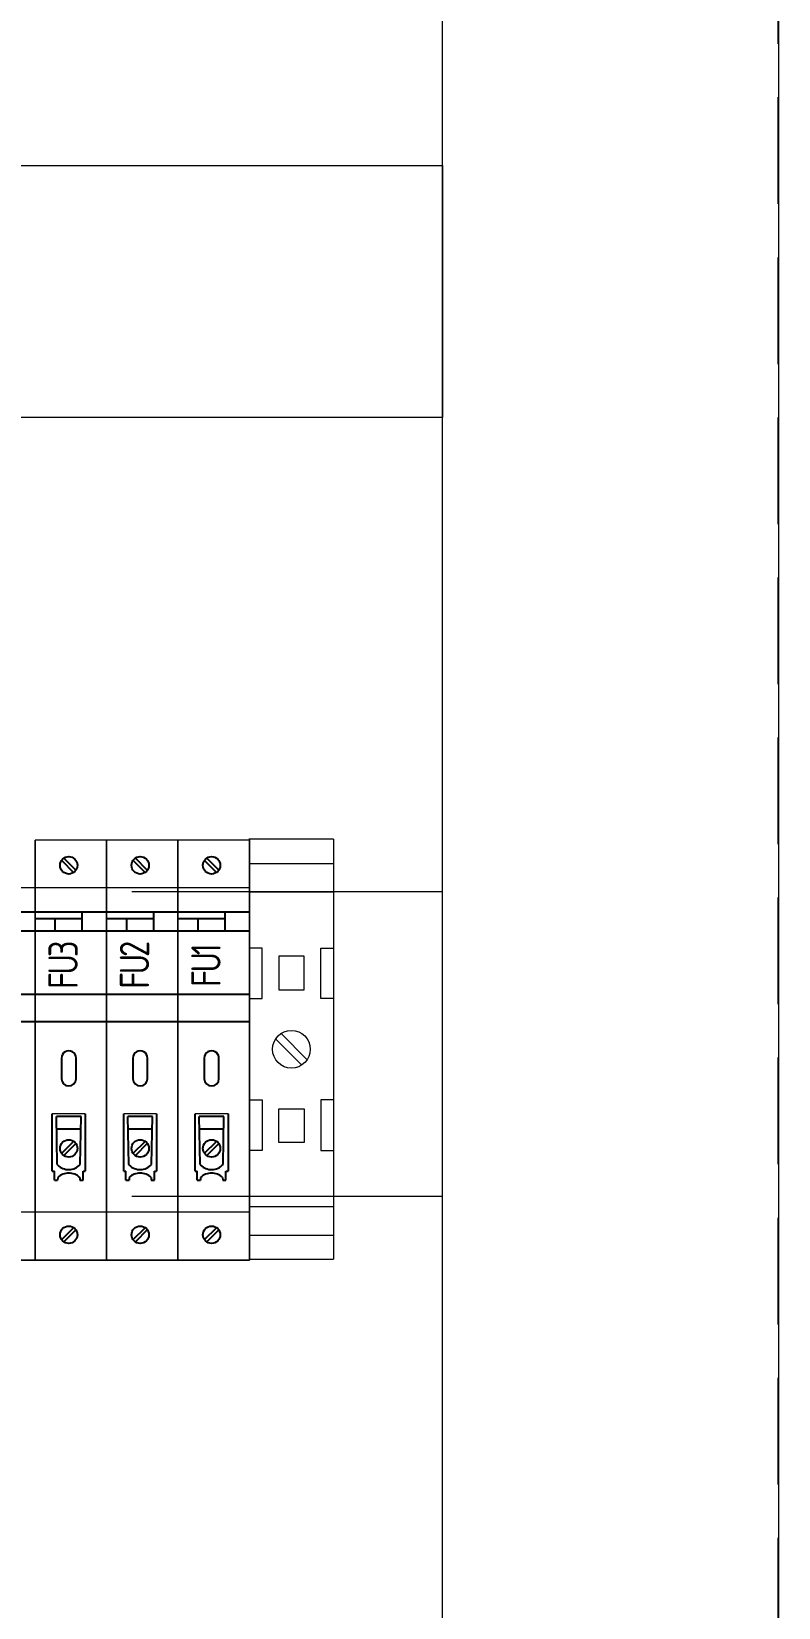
# Model space of a CAD drawing. Header units: millimetres. Extents: x 3520 to 8864, y 403 to 1747.
# Drawn here: x 7419.6 to 7508.5, y 964.9 to 1152.5 of the extents above; entities that cross this region are included whole.
import ezdxf

# ---------------------------------------------------------------- set-up
doc = ezdxf.new("R2010")
doc.units = ezdxf.units.MM
doc.linetypes.add('DASHED', pattern=[19.05, 12.7, -6.35])
doc.linetypes.add('K5LT_THIN', pattern=[0])
doc.layers.add('1', color=1, linetype='Continuous')
doc.layers.add('AM_9', color=6, linetype='DASHED', lineweight=25)
doc.layers.add('Стерка', color=7, linetype='Continuous', lineweight=15)
doc.styles.add('ГОСТ В', font='GOST_0.TTF', dxfattribs={"height": 3.5})

# ---------------------------------------------------------------- blocks, each defined once
blk = doc.blocks.new('1_1058_02_12__2__0_in_AE_1058_500__2__0')
at = {"layer": 'AM_9'}
blk.add_line((274.5, 41.45), (274.5, 763.55), dxfattribs=at)

msp = doc.modelspace()

# ---------------------------------------------------------------- linework, layer by layer
at = {"color": 7}
for p, q in [((7420.065, 1047.659, 1518.358), (7411.565, 1047.659, 1518.358)), ((7428.565, 1047.659, 1518.358), (7420.065, 1047.659, 1518.358)), ((7437.065, 1047.659, 1518.358), (7428.565, 1047.659, 1518.358)), ((7445.565, 1047.659, 1518.358), (7437.065, 1047.659, 1518.358)), ((7422.701, 1017.608, 1518.358), (7422.6, 1023.31, 1518.358)), ((7425.43, 1017.608, 1518.358), (7425.531, 1023.31, 1518.358)), ((7431.201, 1017.608, 1518.358), (7431.1, 1023.31, 1518.358)), ((7433.93, 1017.608, 1518.358), (7434.031, 1023.31, 1518.358)), ((7439.701, 1017.608, 1518.358), (7439.6, 1023.31, 1518.358)), ((7442.43, 1017.608, 1518.358), (7442.531, 1023.31, 1518.358)), ((7422.364, 1015.769, 1518.358), (7422.741, 1015.769, 1518.358)), ((7425.39, 1015.769, 1518.358), (7425.767, 1015.769, 1518.358)), ((7430.864, 1015.769, 1518.358), (7431.241, 1015.769, 1518.358)), ((7433.89, 1015.769, 1518.358), (7434.267, 1015.769, 1518.358)), ((7439.364, 1015.769, 1518.358), (7439.741, 1015.769, 1518.358)), ((7442.39, 1015.769, 1518.358), (7442.767, 1015.769, 1518.358))]:
    msp.add_line(p, q, dxfattribs=at)
for centre in [(7424.065, 1014.748, 1518.358), (7432.565, 1014.748, 1518.358), (7441.065, 1014.748, 1518.358)]:
    msp.add_arc(centre, 1.851, 44.85319, 135.14672, dxfattribs=at)
at = {"layer": '1', "color": 7}
for p, q in [((7423.22, 1053.798, 1518.358), (7424.641, 1052.378, 1518.358)), ((7424.91, 1052.647, 1518.358), (7423.49, 1054.067, 1518.358)), ((7431.72, 1053.798, 1518.358), (7433.141, 1052.378, 1518.358)), ((7433.41, 1052.647, 1518.358), (7431.99, 1054.067, 1518.358)), ((7440.22, 1053.798, 1518.358), (7441.641, 1052.378, 1518.358)), ((7441.91, 1052.647, 1518.358), (7440.49, 1054.067, 1518.358)), ((7420.065, 1046.887, 1518.358), (7425.671, 1046.887, 1518.358)), ((7422.459, 1045.419, 1518.358), (7422.459, 1046.887, 1518.358)), ((7425.671, 1045.417, 1518.358), (7425.671, 1047.659, 1518.358)), ((7428.565, 1046.887, 1518.358), (7434.171, 1046.887, 1518.358)), ((7430.959, 1045.419, 1518.358), (7430.959, 1046.887, 1518.358)), ((7434.171, 1045.417, 1518.358), (7434.171, 1047.659, 1518.358)), ((7437.065, 1046.887, 1518.358), (7442.671, 1046.887, 1518.358)), ((7439.459, 1045.419, 1518.358), (7439.459, 1046.887, 1518.358)), ((7442.671, 1045.417, 1518.358), (7442.671, 1047.659, 1518.358)), ((7411.565, 1045.417, 1518.358), (7420.065, 1045.417, 1518.358)), ((7420.065, 1045.417, 1518.358), (7428.565, 1045.417, 1518.358)), ((7428.565, 1045.417, 1518.358), (7437.065, 1045.417, 1518.358)), ((7437.065, 1045.417, 1518.358), (7445.565, 1045.417, 1518.358)), ((7420.065, 1037.848, 1518.358), (7411.565, 1037.848, 1518.358)), ((7428.565, 1037.848, 1518.358), (7420.065, 1037.848, 1518.358)), ((7437.065, 1037.848, 1518.358), (7428.565, 1037.848, 1518.358)), ((7445.565, 1037.848, 1518.358), (7437.065, 1037.848, 1518.358)), ((7420.065, 1034.581, 1518.358), (7411.565, 1034.581, 1518.358)), ((7428.565, 1034.581, 1518.358), (7420.065, 1034.581, 1518.358)), ((7437.065, 1034.581, 1518.358), (7428.565, 1034.581, 1518.358)), ((7445.565, 1034.581, 1518.358), (7437.065, 1034.581, 1518.358)), ((7423.194, 1030.28, 1518.358), (7423.194, 1027.83, 1518.358)), ((7424.937, 1027.83, 1518.358), (7424.937, 1030.28, 1518.358)), ((7431.694, 1030.28, 1518.358), (7431.694, 1027.83, 1518.358)), ((7433.437, 1027.83, 1518.358), (7433.437, 1030.28, 1518.358)), ((7440.194, 1030.28, 1518.358), (7440.194, 1027.83, 1518.358)), ((7441.937, 1027.83, 1518.358), (7441.937, 1030.28, 1518.358)), ((7422.105, 1016.831, 1518.358), (7422.105, 1023.626, 1518.358)), ((7422.105, 1016.831, 1518.358), (7422.105, 1023.626, 1518.358)), ((7425.531, 1023.31, 1518.358), (7422.6, 1023.31, 1518.358)), ((7426.026, 1023.626, 1518.358), (7426.026, 1016.831, 1518.358)), ((7430.605, 1016.831, 1518.358), (7430.605, 1023.626, 1518.358)), ((7430.605, 1016.831, 1518.358), (7430.605, 1023.626, 1518.358)), ((7434.031, 1023.31, 1518.358), (7431.1, 1023.31, 1518.358)), ((7434.526, 1023.626, 1518.358), (7434.526, 1016.831, 1518.358)), ((7439.105, 1016.831, 1518.358), (7439.105, 1023.626, 1518.358)), ((7439.105, 1016.831, 1518.358), (7439.105, 1023.626, 1518.358)), ((7442.531, 1023.31, 1518.358), (7439.6, 1023.31, 1518.358)), ((7443.026, 1023.626, 1518.358), (7443.026, 1016.831, 1518.358)), ((7422.716, 1021.84, 1518.358), (7425.415, 1021.84, 1518.358)), ((7431.216, 1021.84, 1518.358), (7433.915, 1021.84, 1518.358)), ((7439.716, 1021.84, 1518.358), (7442.415, 1021.84, 1518.358)), ((7423.22, 1018.951, 1518.358), (7424.641, 1020.371, 1518.358)), ((7424.91, 1020.101, 1518.358), (7423.49, 1018.681, 1518.358)), ((7431.72, 1018.951, 1518.358), (7433.141, 1020.371, 1518.358)), ((7433.41, 1020.101, 1518.358), (7431.99, 1018.681, 1518.358)), ((7440.22, 1018.951, 1518.358), (7441.641, 1020.371, 1518.358)), ((7441.91, 1020.101, 1518.358), (7440.49, 1018.681, 1518.358)), ((7422.105, 1016.831, 1518.358), (7422.364, 1016.831, 1518.358)), ((7422.364, 1015.769, 1518.358), (7422.364, 1016.831, 1518.358)), ((7425.767, 1016.831, 1518.358), (7426.026, 1016.831, 1518.358)), ((7425.767, 1015.769, 1518.358), (7425.767, 1016.831, 1518.358)), ((7430.605, 1016.831, 1518.358), (7430.864, 1016.831, 1518.358)), ((7430.864, 1015.769, 1518.358), (7430.864, 1016.831, 1518.358)), ((7434.267, 1016.831, 1518.358), (7434.526, 1016.831, 1518.358)), ((7434.267, 1015.769, 1518.358), (7434.267, 1016.831, 1518.358)), ((7439.105, 1016.831, 1518.358), (7439.364, 1016.831, 1518.358)), ((7439.364, 1015.769, 1518.358), (7439.364, 1016.831, 1518.358)), ((7442.767, 1016.831, 1518.358), (7443.026, 1016.831, 1518.358)), ((7442.767, 1015.769, 1518.358), (7442.767, 1016.831, 1518.358)), ((7422.753, 1016.054, 1518.358), (7422.741, 1015.769, 1518.358)), ((7425.378, 1016.054, 1518.358), (7425.39, 1015.769, 1518.358)), ((7431.253, 1016.054, 1518.358), (7431.241, 1015.769, 1518.358)), ((7433.878, 1016.054, 1518.358), (7433.89, 1015.769, 1518.358)), ((7439.753, 1016.054, 1518.358), (7439.741, 1015.769, 1518.358)), ((7442.378, 1016.054, 1518.358), (7442.39, 1015.769, 1518.358)), ((7423.22, 1008.675, 1518.358), (7424.641, 1010.095, 1518.358)), ((7424.91, 1009.825, 1518.358), (7423.49, 1008.405, 1518.358)), ((7431.72, 1008.675, 1518.358), (7433.141, 1010.095, 1518.358)), ((7433.41, 1009.825, 1518.358), (7431.99, 1008.405, 1518.358)), ((7440.22, 1008.675, 1518.358), (7441.641, 1010.095, 1518.358)), ((7441.91, 1009.825, 1518.358), (7440.49, 1008.405, 1518.358))]:
    msp.add_line(p, q, dxfattribs=at)
for centre in [(7424.065, 1053.223, 1518.358), (7432.565, 1053.223, 1518.358), (7441.065, 1053.223, 1518.358), (7424.065, 1019.526, 1518.358), (7432.565, 1019.526, 1518.358), (7441.065, 1019.526, 1518.358), (7424.065, 1009.25, 1518.358), (7432.565, 1009.25, 1518.358), (7441.065, 1009.25, 1518.358)]:
    msp.add_circle(centre, 1.035, dxfattribs=at)
for centre, radius, start, end in [((7424.065, 1030.28, 1518.358), 0.871, 359.99995, 179.99995), ((7432.565, 1030.28, 1518.358), 0.871, 359.99995, 179.99995), ((7441.065, 1030.28, 1518.358), 0.871, 359.99995, 179.99995), ((7424.065, 1027.83, 1518.358), 0.871, 179.99995, 359.99995), ((7432.565, 1027.83, 1518.358), 0.871, 179.99995, 359.99995), ((7441.065, 1027.83, 1518.358), 0.871, 179.99995, 359.99995), ((7424.065, 1018.859, 1518.358), 1.851, 222.51079, 224.90436), ((7424.065, 1018.859, 1518.358), 1.851, 224.90436, 317.48912), ((7432.565, 1018.859, 1518.358), 1.851, 222.51079, 224.90436), ((7432.565, 1018.859, 1518.358), 1.851, 224.90436, 317.48912), ((7441.065, 1018.859, 1518.358), 1.851, 222.51079, 224.90436), ((7441.065, 1018.859, 1518.358), 1.851, 224.90436, 317.48912)]:
    msp.add_arc(centre, radius, start, end, dxfattribs=at)
at = {"layer": 'Стерка', "color": 7}
for p, q in [((7420.065, 1056.236, 1518.358), (7420.065, 1006.236, 1518.358)), ((7420.065, 1056.236, 1518.358), (7420.065, 1006.236, 1518.358)), ((7420.065, 1006.236, 1518.358), (7420.065, 1056.236, 1518.358)), ((7420.065, 1006.236, 1518.358), (7420.065, 1056.236, 1518.358)), ((7420.065, 1056.236, 1518.358), (7420.065, 1006.236, 1518.358)), ((7420.065, 1006.236, 1518.358), (7420.065, 1056.236, 1518.358)), ((7420.065, 1006.236, 1518.358), (7420.065, 1056.236, 1518.358)), ((7420.065, 1056.236, 1518.358), (7420.065, 1006.236, 1518.358)), ((7428.565, 1056.236, 1518.358), (7420.065, 1056.236, 1518.358)), ((7420.065, 1056.236, 1518.358), (7420.065, 1006.236, 1518.358)), ((7428.565, 1056.236, 1518.358), (7428.565, 1006.236, 1518.358)), ((7428.565, 1006.236, 1518.358), (7428.565, 1056.236, 1518.358)), ((7428.565, 1006.236, 1518.358), (7428.565, 1056.236, 1518.358)), ((7428.565, 1056.236, 1518.358), (7428.565, 1006.236, 1518.358)), ((7428.565, 1056.236, 1518.358), (7428.565, 1006.236, 1518.358)), ((7428.565, 1056.236, 1518.358), (7428.565, 1006.311, 1518.358)), ((7428.565, 1006.609, 1518.358), (7428.565, 1056.236, 1518.358)), ((7428.565, 1056.236, 1518.358), (7428.565, 1006.236, 1518.358)), ((7428.565, 1056.236, 1518.358), (7428.565, 1006.236, 1518.358)), ((7428.565, 1006.236, 1518.358), (7428.565, 1056.236, 1518.358)), ((7428.565, 1006.236, 1518.358), (7428.565, 1056.236, 1518.358)), ((7428.565, 1056.236, 1518.358), (7428.565, 1006.236, 1518.358)), ((7428.565, 1006.236, 1518.358), (7428.565, 1056.236, 1518.358)), ((7428.565, 1006.236, 1518.358), (7428.565, 1056.236, 1518.358)), ((7428.565, 1056.236, 1518.358), (7428.565, 1006.236, 1518.358)), ((7437.065, 1056.236, 1518.358), (7428.565, 1056.236, 1518.358)), ((7428.565, 1056.236, 1518.358), (7428.565, 1006.236, 1518.358)), ((7437.065, 1056.236, 1518.358), (7437.065, 1006.236, 1518.358)), ((7437.065, 1006.236, 1518.358), (7437.065, 1056.236, 1518.358)), ((7437.065, 1006.236, 1518.358), (7437.065, 1056.236, 1518.358)), ((7437.065, 1056.236, 1518.358), (7437.065, 1006.236, 1518.358)), ((7437.065, 1056.236, 1518.358), (7437.065, 1006.236, 1518.358)), ((7437.065, 1056.236, 1518.358), (7437.065, 1006.311, 1518.358)), ((7437.065, 1006.609, 1518.358), (7437.065, 1056.236, 1518.358)), ((7437.065, 1056.236, 1518.358), (7437.065, 1006.236, 1518.358)), ((7437.065, 1056.236, 1518.358), (7437.065, 1006.236, 1518.358)), ((7437.065, 1006.236, 1518.358), (7437.065, 1056.236, 1518.358)), ((7437.065, 1006.236, 1518.358), (7437.065, 1056.236, 1518.358)), ((7437.065, 1056.236, 1518.358), (7437.065, 1006.236, 1518.358)), ((7437.065, 1006.236, 1518.358), (7437.065, 1056.236, 1518.358)), ((7437.065, 1006.236, 1518.358), (7437.065, 1056.236, 1518.358)), ((7437.065, 1056.236, 1518.358), (7437.065, 1006.236, 1518.358)), ((7445.565, 1056.236, 1518.358), (7437.065, 1056.236, 1518.358)), ((7437.065, 1056.236, 1518.358), (7437.065, 1006.236, 1518.358)), ((7445.565, 1056.402, 1518.358), (7445.565, 1006.402, 1518.358)), ((7445.565, 1056.402, 1518.358), (7445.565, 1006.402, 1518.358)), ((7445.565, 1056.402, 1518.358), (7445.565, 1006.402, 1518.358)), ((7445.565, 1056.402, 1518.358), (7445.565, 1006.402, 1518.358)), ((7445.565, 1056.402, 1518.358), (7445.565, 1006.402, 1518.358)), ((7445.565, 1006.402, 1518.358), (7445.565, 1056.402, 1518.358)), ((7445.565, 1006.402, 1518.358), (7445.565, 1056.402, 1518.358)), ((7445.565, 1056.402, 1518.358), (7445.565, 1006.402, 1518.358)), ((7445.565, 1006.402, 1518.358), (7445.565, 1056.402, 1518.358)), ((7445.565, 1006.402, 1518.358), (7445.565, 1056.402, 1518.358)), ((7445.565, 1056.402, 1518.358), (7445.565, 1006.402, 1518.358)), ((7455.565, 1056.328, 1518.358), (7445.565, 1056.328, 1518.358)), ((7445.565, 1056.328, 1518.358), (7445.565, 1006.328, 1518.358)), ((7445.565, 1006.328, 1518.358), (7445.565, 1056.328, 1518.358)), ((7445.565, 1006.328, 1518.358), (7445.565, 1056.328, 1518.358)), ((7445.565, 1056.328, 1518.358), (7445.565, 1006.328, 1518.358)), ((7445.565, 1056.328, 1518.358), (7445.565, 1006.328, 1518.358)), ((7445.565, 1056.236, 1518.358), (7445.565, 1006.236, 1518.358)), ((7445.565, 1006.236, 1518.358), (7445.565, 1056.236, 1518.358)), ((7445.565, 1006.236, 1518.358), (7445.565, 1056.236, 1518.358)), ((7445.565, 1056.236, 1518.358), (7445.565, 1006.236, 1518.358)), ((7445.565, 1056.236, 1518.358), (7445.565, 1006.236, 1518.358)), ((7445.565, 1056.236, 1518.358), (7445.565, 1006.311, 1518.358)), ((7445.565, 1006.609, 1518.358), (7445.565, 1056.236, 1518.358)), ((7445.565, 1056.236, 1518.358), (7445.565, 1006.236, 1518.358)), ((7445.565, 1056.236, 1518.358), (7445.565, 1006.236, 1518.358)), ((7445.565, 1006.236, 1518.358), (7445.565, 1056.236, 1518.358)), ((7445.565, 1006.236, 1518.358), (7445.565, 1056.236, 1518.358)), ((7445.565, 1056.236, 1518.358), (7445.565, 1006.236, 1518.358)), ((7445.565, 1006.236, 1518.358), (7445.565, 1056.236, 1518.358)), ((7445.565, 1006.236, 1518.358), (7445.565, 1056.236, 1518.358)), ((7445.565, 1056.236, 1518.358), (7445.565, 1006.236, 1518.358)), ((7455.565, 1056.328, 1518.358), (7455.565, 1006.328, 1518.358)), ((7420.065, 1054.109, 1518.358), (7420.065, 1009.109, 1518.358)), ((7420.065, 1054.109, 1518.358), (7420.065, 1009.109, 1518.358)), ((7420.065, 1054.034, 1518.358), (7420.065, 1009.034, 1518.358)), ((7420.065, 1054.034, 1518.358), (7420.065, 1009.034, 1518.358)), ((7420.065, 1052.609, 1518.358), (7420.065, 1010.609, 1518.358)), ((7420.065, 1052.609, 1518.358), (7420.065, 1010.609, 1518.358)), ((7428.565, 1054.109, 1518.358), (7428.565, 1009.109, 1518.358)), ((7428.565, 1054.109, 1518.358), (7428.565, 1009.109, 1518.358)), ((7428.565, 1054.034, 1518.358), (7428.565, 1009.034, 1518.358)), ((7428.565, 1054.034, 1518.358), (7428.565, 1009.034, 1518.358)), ((7428.565, 1053.811, 1518.358), (7428.565, 1008.811, 1518.358)), ((7428.565, 1053.811, 1518.358), (7428.565, 1008.811, 1518.358)), ((7428.565, 1053.736, 1518.358), (7428.565, 1008.736, 1518.358)), ((7428.565, 1053.736, 1518.358), (7428.565, 1008.736, 1518.358)), ((7428.565, 1052.609, 1518.358), (7428.565, 1010.609, 1518.358)), ((7428.565, 1052.609, 1518.358), (7428.565, 1010.609, 1518.358)), ((7428.565, 1052.311, 1518.358), (7428.565, 1010.311, 1518.358)), ((7428.565, 1052.311, 1518.358), (7428.565, 1010.311, 1518.358)), ((7437.065, 1054.109, 1518.358), (7437.065, 1009.109, 1518.358)), ((7437.065, 1054.109, 1518.358), (7437.065, 1009.109, 1518.358)), ((7437.065, 1054.034, 1518.358), (7437.065, 1009.034, 1518.358)), ((7437.065, 1054.034, 1518.358), (7437.065, 1009.034, 1518.358)), ((7437.065, 1053.811, 1518.358), (7437.065, 1008.811, 1518.358)), ((7437.065, 1053.811, 1518.358), (7437.065, 1008.811, 1518.358)), ((7437.065, 1053.736, 1518.358), (7437.065, 1008.736, 1518.358)), ((7437.065, 1053.736, 1518.358), (7437.065, 1008.736, 1518.358)), ((7437.065, 1052.609, 1518.358), (7437.065, 1010.609, 1518.358)), ((7437.065, 1052.609, 1518.358), (7437.065, 1010.609, 1518.358)), ((7437.065, 1052.311, 1518.358), (7437.065, 1010.311, 1518.358)), ((7437.065, 1052.311, 1518.358), (7437.065, 1010.311, 1518.358)), ((7445.565, 1054.109, 1518.358), (7445.565, 1009.109, 1518.358)), ((7445.565, 1054.109, 1518.358), (7445.565, 1009.109, 1518.358)), ((7445.565, 1054.034, 1518.358), (7445.565, 1009.034, 1518.358)), ((7445.565, 1054.034, 1518.358), (7445.565, 1009.034, 1518.358)), ((7445.565, 1053.902, 1518.358), (7445.565, 1008.902, 1518.358)), ((7445.565, 1053.902, 1518.358), (7445.565, 1008.902, 1518.358)), ((7445.565, 1053.828, 1518.358), (7445.565, 1008.828, 1518.358)), ((7445.565, 1053.828, 1518.358), (7445.565, 1008.828, 1518.358)), ((7445.565, 1053.811, 1518.358), (7445.565, 1008.811, 1518.358)), ((7445.565, 1053.811, 1518.358), (7445.565, 1008.811, 1518.358)), ((7445.565, 1053.736, 1518.358), (7445.565, 1008.736, 1518.358)), ((7445.565, 1053.736, 1518.358), (7445.565, 1008.736, 1518.358)), ((7445.565, 1053.446, 1518.358), (7455.565, 1053.446, 1518.358)), ((7445.565, 1052.609, 1518.358), (7445.565, 1010.609, 1518.358)), ((7445.565, 1052.609, 1518.358), (7445.565, 1010.609, 1518.358)), ((7445.565, 1052.402, 1518.358), (7445.565, 1010.402, 1518.358)), ((7445.565, 1052.402, 1518.358), (7445.565, 1010.402, 1518.358)), ((7445.565, 1052.311, 1518.358), (7445.565, 1010.311, 1518.358)), ((7445.565, 1052.311, 1518.358), (7445.565, 1010.311, 1518.358)), ((7420.065, 1050.526, 1518.358), (7411.565, 1050.526, 1518.358)), ((7428.565, 1050.526, 1518.358), (7420.065, 1050.526, 1518.358)), ((7437.065, 1050.526, 1518.358), (7428.565, 1050.526, 1518.358)), ((7445.565, 1050.526, 1518.358), (7437.065, 1050.526, 1518.358)), ((7420.065, 1049.109, 1518.358), (7420.065, 1014.109, 1518.358)), ((7420.065, 1049.109, 1518.358), (7420.065, 1014.109, 1518.358)), ((7420.065, 1049.034, 1518.358), (7420.065, 1014.034, 1518.358)), ((7420.065, 1049.034, 1518.358), (7420.065, 1014.034, 1518.358)), ((7420.065, 1049.034, 1518.358), (7420.065, 1014.034, 1518.358)), ((7428.565, 1049.109, 1518.358), (7428.565, 1014.109, 1518.358)), ((7428.565, 1049.109, 1518.358), (7428.565, 1014.109, 1518.358)), ((7428.565, 1049.034, 1518.358), (7428.565, 1014.034, 1518.358)), ((7428.565, 1049.034, 1518.358), (7428.565, 1014.034, 1518.358)), ((7428.565, 1049.034, 1518.358), (7428.565, 1014.034, 1518.358)), ((7428.565, 1048.811, 1518.358), (7428.565, 1013.811, 1518.358)), ((7428.565, 1048.811, 1518.358), (7428.565, 1013.811, 1518.358)), ((7428.565, 1048.736, 1518.358), (7428.565, 1013.736, 1518.358)), ((7428.565, 1048.736, 1518.358), (7428.565, 1013.736, 1518.358)), ((7428.565, 1048.736, 1518.358), (7428.565, 1013.736, 1518.358)), ((7468.534, 1050.049, 1518.358), (7431.565, 1050.049, 1518.358)), ((7437.065, 1049.109, 1518.358), (7437.065, 1014.109, 1518.358)), ((7437.065, 1049.109, 1518.358), (7437.065, 1014.109, 1518.358)), ((7437.065, 1049.034, 1518.358), (7437.065, 1014.034, 1518.358)), ((7437.065, 1049.034, 1518.358), (7437.065, 1014.034, 1518.358)), ((7437.065, 1049.034, 1518.358), (7437.065, 1014.034, 1518.358)), ((7437.065, 1048.811, 1518.358), (7437.065, 1013.811, 1518.358)), ((7437.065, 1048.811, 1518.358), (7437.065, 1013.811, 1518.358)), ((7437.065, 1048.736, 1518.358), (7437.065, 1013.736, 1518.358)), ((7437.065, 1048.736, 1518.358), (7437.065, 1013.736, 1518.358)), ((7437.065, 1048.736, 1518.358), (7437.065, 1013.736, 1518.358)), ((7445.565, 1050.048, 1518.358), (7455.565, 1050.048, 1518.358)), ((7445.565, 1049.109, 1518.358), (7445.565, 1014.109, 1518.358)), ((7445.565, 1049.109, 1518.358), (7445.565, 1014.109, 1518.358)), ((7445.565, 1049.034, 1518.358), (7445.565, 1014.034, 1518.358)), ((7445.565, 1049.034, 1518.358), (7445.565, 1014.034, 1518.358)), ((7445.565, 1049.034, 1518.358), (7445.565, 1014.034, 1518.358)), ((7445.565, 1048.902, 1518.358), (7445.565, 1013.902, 1518.358)), ((7445.565, 1048.902, 1518.358), (7445.565, 1013.902, 1518.358)), ((7445.565, 1048.828, 1518.358), (7445.565, 1013.828, 1518.358)), ((7445.565, 1048.828, 1518.358), (7445.565, 1013.828, 1518.358)), ((7445.565, 1048.828, 1518.358), (7445.565, 1013.828, 1518.358)), ((7445.565, 1048.811, 1518.358), (7445.565, 1013.811, 1518.358)), ((7445.565, 1048.811, 1518.358), (7445.565, 1013.811, 1518.358)), ((7445.565, 1048.736, 1518.358), (7445.565, 1013.736, 1518.358)), ((7445.565, 1048.736, 1518.358), (7445.565, 1013.736, 1518.358)), ((7445.565, 1048.736, 1518.358), (7445.565, 1013.736, 1518.358)), ((7420.065, 1009.109, 1518.358), (7420.065, 1044.109, 1518.358)), ((7420.065, 1009.109, 1518.358), (7420.065, 1044.109, 1518.358)), ((7420.065, 1009.034, 1518.358), (7420.065, 1044.034, 1518.358)), ((7420.065, 1009.034, 1518.358), (7420.065, 1044.034, 1518.358)), ((7420.065, 1009.034, 1518.358), (7420.065, 1044.034, 1518.358)), ((7428.565, 1009.109, 1518.358), (7428.565, 1044.109, 1518.358)), ((7428.565, 1009.109, 1518.358), (7428.565, 1044.109, 1518.358)), ((7428.565, 1009.034, 1518.358), (7428.565, 1044.034, 1518.358)), ((7428.565, 1009.034, 1518.358), (7428.565, 1044.034, 1518.358)), ((7428.565, 1009.034, 1518.358), (7428.565, 1044.034, 1518.358)), ((7428.565, 1008.811, 1518.358), (7428.565, 1043.811, 1518.358)), ((7428.565, 1008.811, 1518.358), (7428.565, 1043.811, 1518.358)), ((7428.565, 1008.736, 1518.358), (7428.565, 1043.736, 1518.358)), ((7428.565, 1008.736, 1518.358), (7428.565, 1043.736, 1518.358)), ((7428.565, 1008.736, 1518.358), (7428.565, 1043.736, 1518.358)), ((7437.065, 1009.109, 1518.358), (7437.065, 1044.109, 1518.358)), ((7437.065, 1009.109, 1518.358), (7437.065, 1044.109, 1518.358)), ((7437.065, 1009.034, 1518.358), (7437.065, 1044.034, 1518.358)), ((7437.065, 1009.034, 1518.358), (7437.065, 1044.034, 1518.358)), ((7437.065, 1009.034, 1518.358), (7437.065, 1044.034, 1518.358)), ((7437.065, 1008.811, 1518.358), (7437.065, 1043.811, 1518.358)), ((7437.065, 1008.811, 1518.358), (7437.065, 1043.811, 1518.358)), ((7437.065, 1008.736, 1518.358), (7437.065, 1043.736, 1518.358)), ((7437.065, 1008.736, 1518.358), (7437.065, 1043.736, 1518.358)), ((7437.065, 1008.736, 1518.358), (7437.065, 1043.736, 1518.358)), ((7445.565, 1009.109, 1518.358), (7445.565, 1044.109, 1518.358)), ((7445.565, 1009.109, 1518.358), (7445.565, 1044.109, 1518.358)), ((7445.565, 1009.034, 1518.358), (7445.565, 1044.034, 1518.358)), ((7445.565, 1009.034, 1518.358), (7445.565, 1044.034, 1518.358)), ((7445.565, 1009.034, 1518.358), (7445.565, 1044.034, 1518.358)), ((7445.565, 1008.902, 1518.358), (7445.565, 1043.902, 1518.358)), ((7445.565, 1008.902, 1518.358), (7445.565, 1043.902, 1518.358)), ((7445.565, 1008.828, 1518.358), (7445.565, 1043.828, 1518.358)), ((7445.565, 1008.828, 1518.358), (7445.565, 1043.828, 1518.358)), ((7445.565, 1008.828, 1518.358), (7445.565, 1043.828, 1518.358)), ((7445.565, 1008.811, 1518.358), (7445.565, 1043.811, 1518.358)), ((7445.565, 1008.811, 1518.358), (7445.565, 1043.811, 1518.358)), ((7445.565, 1008.736, 1518.358), (7445.565, 1043.736, 1518.358)), ((7445.565, 1008.736, 1518.358), (7445.565, 1043.736, 1518.358)), ((7445.565, 1008.736, 1518.358), (7445.565, 1043.736, 1518.358)), ((7447.065, 1043.358, 1518.358), (7445.565, 1043.358, 1518.358)), ((7447.065, 1037.358, 1518.358), (7447.065, 1043.358, 1518.358)), ((7454.065, 1037.358, 1518.358), (7454.065, 1043.358, 1518.358)), ((7454.065, 1043.358, 1518.358), (7455.565, 1043.358, 1518.358)), ((7450.565, 1042.409, 1518.358), (7449.065, 1042.409, 1518.358)), ((7449.065, 1042.409, 1518.358), (7449.065, 1038.409, 1518.358)), ((7452.065, 1042.409, 1518.358), (7450.565, 1042.409, 1518.358)), ((7452.065, 1038.409, 1518.358), (7452.065, 1042.409, 1518.358)), ((7445.565, 1037.358, 1518.358), (7447.065, 1037.358, 1518.358)), ((7449.065, 1038.409, 1518.358), (7452.065, 1038.409, 1518.358)), ((7455.565, 1037.358, 1518.358), (7454.065, 1037.358, 1518.358)), ((7420.065, 1026.609, 1518.358), (7420.065, 1036.609, 1518.358)), ((7420.065, 1026.609, 1518.358), (7420.065, 1036.609, 1518.358)), ((7420.065, 1026.534, 1518.358), (7420.065, 1036.534, 1518.358)), ((7420.065, 1026.534, 1518.358), (7420.065, 1036.534, 1518.358)), ((7420.065, 1026.534, 1518.358), (7420.065, 1036.534, 1518.358)), ((7428.565, 1026.609, 1518.358), (7428.565, 1036.609, 1518.358)), ((7428.565, 1026.609, 1518.358), (7428.565, 1036.609, 1518.358)), ((7428.565, 1026.534, 1518.358), (7428.565, 1036.534, 1518.358)), ((7428.565, 1026.534, 1518.358), (7428.565, 1036.534, 1518.358)), ((7428.565, 1026.534, 1518.358), (7428.565, 1036.534, 1518.358)), ((7428.565, 1026.311, 1518.358), (7428.565, 1036.311, 1518.358)), ((7428.565, 1026.311, 1518.358), (7428.565, 1036.311, 1518.358)), ((7428.565, 1026.236, 1518.358), (7428.565, 1036.236, 1518.358)), ((7428.565, 1026.236, 1518.358), (7428.565, 1036.236, 1518.358)), ((7428.565, 1026.236, 1518.358), (7428.565, 1036.236, 1518.358)), ((7437.065, 1026.609, 1518.358), (7437.065, 1036.609, 1518.358)), ((7437.065, 1026.609, 1518.358), (7437.065, 1036.609, 1518.358)), ((7437.065, 1026.534, 1518.358), (7437.065, 1036.534, 1518.358)), ((7437.065, 1026.534, 1518.358), (7437.065, 1036.534, 1518.358)), ((7437.065, 1026.534, 1518.358), (7437.065, 1036.534, 1518.358)), ((7437.065, 1026.311, 1518.358), (7437.065, 1036.311, 1518.358)), ((7437.065, 1026.311, 1518.358), (7437.065, 1036.311, 1518.358)), ((7437.065, 1026.236, 1518.358), (7437.065, 1036.236, 1518.358)), ((7437.065, 1026.236, 1518.358), (7437.065, 1036.236, 1518.358)), ((7437.065, 1026.236, 1518.358), (7437.065, 1036.236, 1518.358)), ((7445.565, 1026.609, 1518.358), (7445.565, 1036.609, 1518.358)), ((7445.565, 1026.609, 1518.358), (7445.565, 1036.609, 1518.358)), ((7445.565, 1026.534, 1518.358), (7445.565, 1036.534, 1518.358)), ((7445.565, 1026.534, 1518.358), (7445.565, 1036.534, 1518.358)), ((7445.565, 1026.534, 1518.358), (7445.565, 1036.534, 1518.358)), ((7445.565, 1026.402, 1518.358), (7445.565, 1036.402, 1518.358)), ((7445.565, 1026.402, 1518.358), (7445.565, 1036.402, 1518.358)), ((7445.565, 1026.328, 1518.358), (7445.565, 1036.328, 1518.358)), ((7445.565, 1026.328, 1518.358), (7445.565, 1036.328, 1518.358)), ((7445.565, 1026.328, 1518.358), (7445.565, 1036.328, 1518.358)), ((7445.565, 1026.311, 1518.358), (7445.565, 1036.311, 1518.358)), ((7445.565, 1026.311, 1518.358), (7445.565, 1036.311, 1518.358)), ((7445.565, 1026.236, 1518.358), (7445.565, 1036.236, 1518.358)), ((7445.565, 1026.236, 1518.358), (7445.565, 1036.236, 1518.358)), ((7445.565, 1026.236, 1518.358), (7445.565, 1036.236, 1518.358)), ((7451.806, 1029.451, 1518.358), (7448.688, 1032.568, 1518.358)), ((7452.442, 1030.087, 1518.358), (7449.325, 1033.205, 1518.358)), ((7420.065, 1031.609, 1518.358), (7420.065, 1021.609, 1518.358)), ((7420.065, 1031.609, 1518.358), (7420.065, 1021.609, 1518.358)), ((7420.065, 1031.534, 1518.358), (7420.065, 1021.534, 1518.358)), ((7420.065, 1031.534, 1518.358), (7420.065, 1021.534, 1518.358)), ((7420.065, 1031.534, 1518.358), (7420.065, 1021.534, 1518.358)), ((7428.565, 1031.609, 1518.358), (7428.565, 1021.609, 1518.358)), ((7428.565, 1031.609, 1518.358), (7428.565, 1021.609, 1518.358)), ((7428.565, 1031.534, 1518.358), (7428.565, 1021.534, 1518.358)), ((7428.565, 1031.534, 1518.358), (7428.565, 1021.534, 1518.358)), ((7428.565, 1031.534, 1518.358), (7428.565, 1021.534, 1518.358)), ((7428.565, 1031.311, 1518.358), (7428.565, 1021.311, 1518.358)), ((7428.565, 1031.311, 1518.358), (7428.565, 1021.311, 1518.358)), ((7428.565, 1031.236, 1518.358), (7428.565, 1021.236, 1518.358)), ((7428.565, 1031.236, 1518.358), (7428.565, 1021.236, 1518.358)), ((7428.565, 1031.236, 1518.358), (7428.565, 1021.236, 1518.358)), ((7437.065, 1031.609, 1518.358), (7437.065, 1021.609, 1518.358)), ((7437.065, 1031.609, 1518.358), (7437.065, 1021.609, 1518.358)), ((7437.065, 1031.534, 1518.358), (7437.065, 1021.534, 1518.358)), ((7437.065, 1031.534, 1518.358), (7437.065, 1021.534, 1518.358)), ((7437.065, 1031.534, 1518.358), (7437.065, 1021.534, 1518.358)), ((7437.065, 1031.311, 1518.358), (7437.065, 1021.311, 1518.358)), ((7437.065, 1031.311, 1518.358), (7437.065, 1021.311, 1518.358)), ((7437.065, 1031.236, 1518.358), (7437.065, 1021.236, 1518.358)), ((7437.065, 1031.236, 1518.358), (7437.065, 1021.236, 1518.358)), ((7437.065, 1031.236, 1518.358), (7437.065, 1021.236, 1518.358)), ((7445.565, 1031.609, 1518.358), (7445.565, 1021.609, 1518.358)), ((7445.565, 1031.609, 1518.358), (7445.565, 1021.609, 1518.358)), ((7445.565, 1031.534, 1518.358), (7445.565, 1021.534, 1518.358)), ((7445.565, 1031.534, 1518.358), (7445.565, 1021.534, 1518.358)), ((7445.565, 1031.534, 1518.358), (7445.565, 1021.534, 1518.358)), ((7445.565, 1031.402, 1518.358), (7445.565, 1021.402, 1518.358)), ((7445.565, 1031.402, 1518.358), (7445.565, 1021.402, 1518.358)), ((7445.565, 1031.328, 1518.358), (7445.565, 1021.328, 1518.358)), ((7445.565, 1031.328, 1518.358), (7445.565, 1021.328, 1518.358)), ((7445.565, 1031.328, 1518.358), (7445.565, 1021.328, 1518.358)), ((7445.565, 1031.311, 1518.358), (7445.565, 1021.311, 1518.358)), ((7445.565, 1031.311, 1518.358), (7445.565, 1021.311, 1518.358)), ((7445.565, 1031.236, 1518.358), (7445.565, 1021.236, 1518.358)), ((7445.565, 1031.236, 1518.358), (7445.565, 1021.236, 1518.358)), ((7445.565, 1031.236, 1518.358), (7445.565, 1021.236, 1518.358)), ((7445.565, 1025.297, 1518.358), (7447.065, 1025.297, 1518.358)), ((7447.065, 1025.297, 1518.358), (7447.065, 1019.297, 1518.358)), ((7449.065, 1020.247, 1518.358), (7449.065, 1024.247, 1518.358)), ((7449.065, 1024.247, 1518.358), (7452.065, 1024.247, 1518.358)), ((7452.065, 1024.247, 1518.358), (7452.065, 1020.247, 1518.358)), ((7455.565, 1025.297, 1518.358), (7454.065, 1025.297, 1518.358)), ((7454.065, 1025.297, 1518.358), (7454.065, 1019.297, 1518.358)), ((7426.026, 1023.626, 1518.358), (7422.105, 1023.626, 1518.358)), ((7434.526, 1023.626, 1518.358), (7430.605, 1023.626, 1518.358)), ((7443.026, 1023.626, 1518.358), (7439.105, 1023.626, 1518.358)), ((7447.065, 1019.297, 1518.358), (7445.565, 1019.297, 1518.358)), ((7450.565, 1020.247, 1518.358), (7449.065, 1020.247, 1518.358)), ((7452.065, 1020.247, 1518.358), (7450.565, 1020.247, 1518.358)), ((7454.065, 1019.297, 1518.358), (7455.565, 1019.297, 1518.358)), ((7468.534, 1013.791, 1518.358), (7431.565, 1013.791, 1518.358)), ((7420.065, 1011.946, 1518.358), (7411.565, 1011.946, 1518.358)), ((7428.565, 1011.946, 1518.358), (7420.065, 1011.946, 1518.358)), ((7437.065, 1011.946, 1518.358), (7428.565, 1011.946, 1518.358)), ((7445.565, 1011.946, 1518.358), (7437.065, 1011.946, 1518.358)), ((7445.565, 1012.607, 1518.358), (7455.565, 1012.607, 1518.358)), ((7445.565, 1009.209, 1518.358), (7455.565, 1009.209, 1518.358)), ((7411.565, 1006.236, 1518.358), (7420.065, 1006.236, 1518.358)), ((7420.065, 1006.236, 1518.358), (7411.565, 1006.236, 1518.358)), ((7420.065, 1006.236, 1518.358), (7428.565, 1006.236, 1518.358)), ((7428.565, 1006.236, 1518.358), (7420.065, 1006.236, 1518.358)), ((7428.565, 1006.236, 1518.358), (7437.065, 1006.236, 1518.358)), ((7437.065, 1006.236, 1518.358), (7428.565, 1006.236, 1518.358)), ((7437.065, 1006.236, 1518.358), (7445.565, 1006.236, 1518.358)), ((7445.565, 1006.236, 1518.358), (7437.065, 1006.236, 1518.358)), ((7445.565, 1006.328, 1518.358), (7455.565, 1006.328, 1518.358))]:
    msp.add_line(p, q, dxfattribs=at)
at = {"layer": 'Стерка', "color": 7, "linetype": 'K5LT_THIN', "elevation": 1518.358}
msp.add_lwpolyline([(7468.534, 788.94), (7468.534, 1511.131), (7508.534, 1511.131), (7508.534, 789.139)], close=True, dxfattribs=at)
at = {"layer": 'Стерка', "color": 7, "elevation": 1518.358}
msp.add_lwpolyline([(7468.534, 1106.522), (6999.534, 1106.522), (6999.534, 1136.522), (7468.534, 1136.522)], close=True, dxfattribs=at)
at = {"layer": 'Стерка', "color": 7}
msp.add_circle((7450.565, 1031.328, 1518.358), 2.25, dxfattribs=at)

# ---------------------------------------------------------------- block references
msp.add_blockref('1_1058_02_12__2__0_in_AE_1058_500__2__0', (7234.034, 747.585, 1518.358))

# ---------------------------------------------------------------- texts
at = {"lineweight": 20, "char_height": 3.5, "width": 33.72367, "attachment_point": 8, "rotation": 89.99995, "style": 'ГОСТ В'}
for s, insert in [('{\\T0.75;FU3}', (7425.144, 1041.242, 1518.358)), ('{\\T0.75;FU2}', (7433.644, 1041.242, 1518.358)), ('{\\T0.75;FU1}', (7442.144, 1041.242, 1518.358))]:
    msp.add_mtext(s, dxfattribs=dict(at, insert=insert))

doc.saveas('drawing.dxf')
